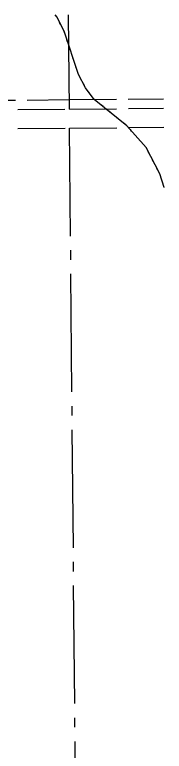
# Model space of a CAD drawing. Extents: x 534052 to 544180, y 6043031 to 6050786.
# Drawn here: x 539843 to 540002, y 6045309 to 6046088 of the extents above; entities that cross this region are included whole.
import ezdxf

# ---------------------------------------------------------------- set-up
doc = ezdxf.new("R2010")
doc.units = 0
doc.header["$LTSCALE"] = 5
for name, pattern in [('foc-QUARTERLINE', [33, 25, -3, 2, -3]), ('foc-UNSURVEYED', [12.5, 10, -2.5]), ('foc-WHEELTRACKS', [2, 0.4, -1.6])]:
    doc.linetypes.add(name, pattern=pattern)
for name, color, linetype in [('L-SECQ', 8, 'foc-QUARTERLINE'), ('L-USEC', 7, 'foc-UNSURVEYED'), ('T-CREEK', 160, 'Continuous'), ('T-WATER-P3', 160, 'foc-WHEELTRACKS')]:
    doc.layers.add(name, color=color, linetype=linetype)
doc.styles.add('foc-LtypeFont', font='', dxfattribs={"height": 7.35})
doc.styles.get('foc-LtypeFont').set_extended_font_data('Arial Narrow')
doc.linetypes.add('foc-TOPO-flowdirection-NOLINE', pattern='A,0,[">",foc-LtypeFont,S=0.3,R=0,X=0,Y=-0.945],-20,[">",foc-LtypeFont,S=0.3,R=0,X=0,Y=-0.945],0', length=20)

msp = doc.modelspace()

# ---------------------------------------------------------------- linework, layer by layer
at = {"layer": 'L-SECQ'}
for p, q in [((539901.313, 6045988.466), (539900.433, 6046088.41)), ((539908.31, 6045194.096), (539901.491, 6045968.36))]:
    msp.add_line(p, q, dxfattribs=at)
at = {"layer": 'L-USEC'}
for p, q in [((539901.218, 6045998.519), (540001.169, 6045999.423)), ((539106.402, 6045991.326), (539901.218, 6045998.519)), ((539096.436, 6045981.183), (539901.309, 6045988.466)), ((539901.309, 6045988.466), (540001.257, 6045989.37)), ((539096.61, 6045961.077), (539901.491, 6045968.36)), ((539901.491, 6045968.36), (540001.434, 6045969.265))]:
    msp.add_line(p, q, dxfattribs=at)
at = {"layer": 'T-CREEK', "linetype": 'foc-TOPO-flowdirection-NOLINE', "flags": 128}
msp.add_lwpolyline([(540001.997, 6045905.411), (539997.119, 6045919.824), (539982.873, 6045947.719), (539962.306, 6045970.852), (539927.676, 6045998.747), (539918.393, 6046011.05), (539910.772, 6046025.162), (539895.52, 6046071.023), (539887.726, 6046086.323), (539886.232, 6046088.281)], dxfattribs=at)
at = {"layer": 'T-WATER-P3', "flags": 128}
msp.add_lwpolyline([(540001.997, 6045905.411), (539997.119, 6045919.824), (539982.873, 6045947.719), (539962.306, 6045970.852), (539927.676, 6045998.747), (539918.393, 6046011.05), (539910.772, 6046025.162), (539895.52, 6046071.023), (539887.726, 6046086.323), (539886.232, 6046088.281)], dxfattribs=at)

doc.saveas('drawing.dxf')
